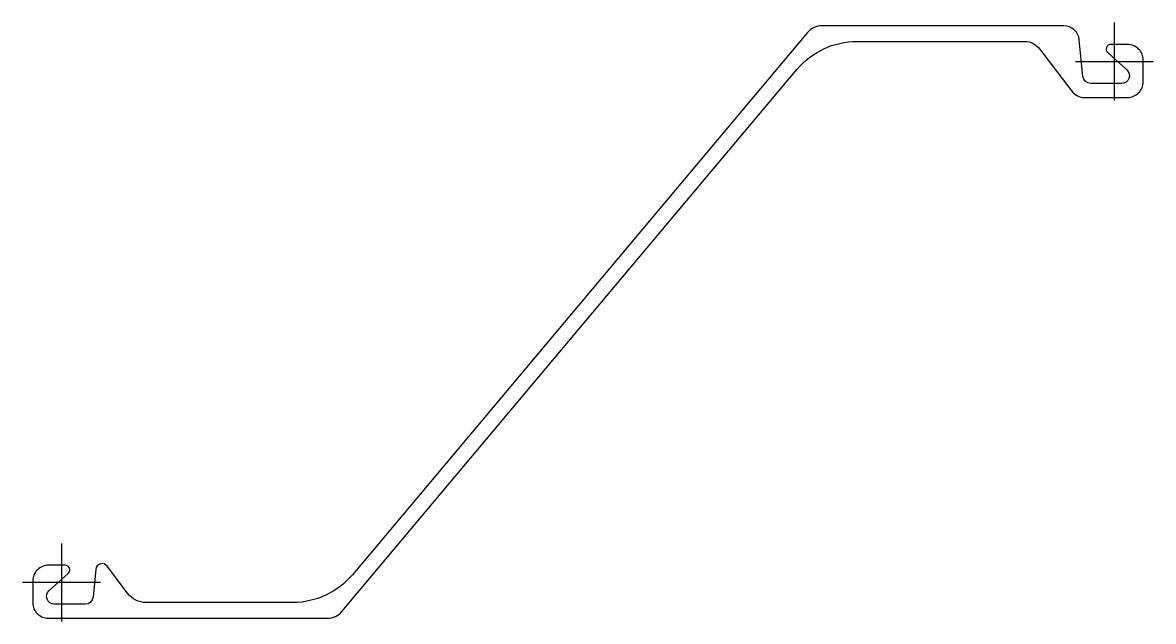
# Model space of a CAD drawing. Header units: millimetres. Extents: x -25 to 700, y -25 to 359.
import ezdxf

# ---------------------------------------------------------------- set-up
doc = ezdxf.new("R2010")
doc.units = ezdxf.units.MM
doc.header["$LTSCALE"] = 0.2

msp = doc.modelspace()

# ---------------------------------------------------------------- linework, layer by layer
at = {"flags": 128}
msp.add_lwpolyline([(642.54, 357), (487.51, 357, 0.221695), (478.31, 352.72), (186.51, 4.96, -0.221695), (148.21, -12.9), (54.28, -12.9, -0.234399), (42.34, -6.97), (29.11, 10.44, 0.68126), (21.94, 8.42), (20.15, -9.49, -0.385329), (15.18, -14), (-4.64, -14, -0.687209), (-7.98, -5.28), (4.29, 5.77, 0.687209), (2.28, 11), (-8.47, 11, 0.414214), (-18.47, 1), (-18.47, -13, 0.414214), (-8.47, -23), (170.51, -23, 0.221695), (179.7, -18.71), (471.5, 329.04, -0.221695), (509.81, 346.9), (617.52, 346.9, -0.234392), (627.08, 342.16), (647.76, 314.95, 0.234392), (655.72, 311), (683.47, 311, 0.414214), (693.47, 321), (693.47, 335, 0.414214), (683.47, 345), (672.71, 345, 0.687209), (670.7, 339.77), (682.97, 328.72, -0.687209), (679.63, 320), (659.82, 320, -0.385193), (654.85, 324.5), (652.49, 348, 0.385193)], format="xyb", close=True, dxfattribs=at)
at = {"layer": 'DEFPOINTS'}
for p, q in [((675, 309), (675, 359.01)), ((650, 334), (700, 334)), ((0, 25), (0, -25)), ((25, 0), (-25, 0))]:
    msp.add_line(p, q, dxfattribs=at)

doc.saveas('drawing.dxf')
